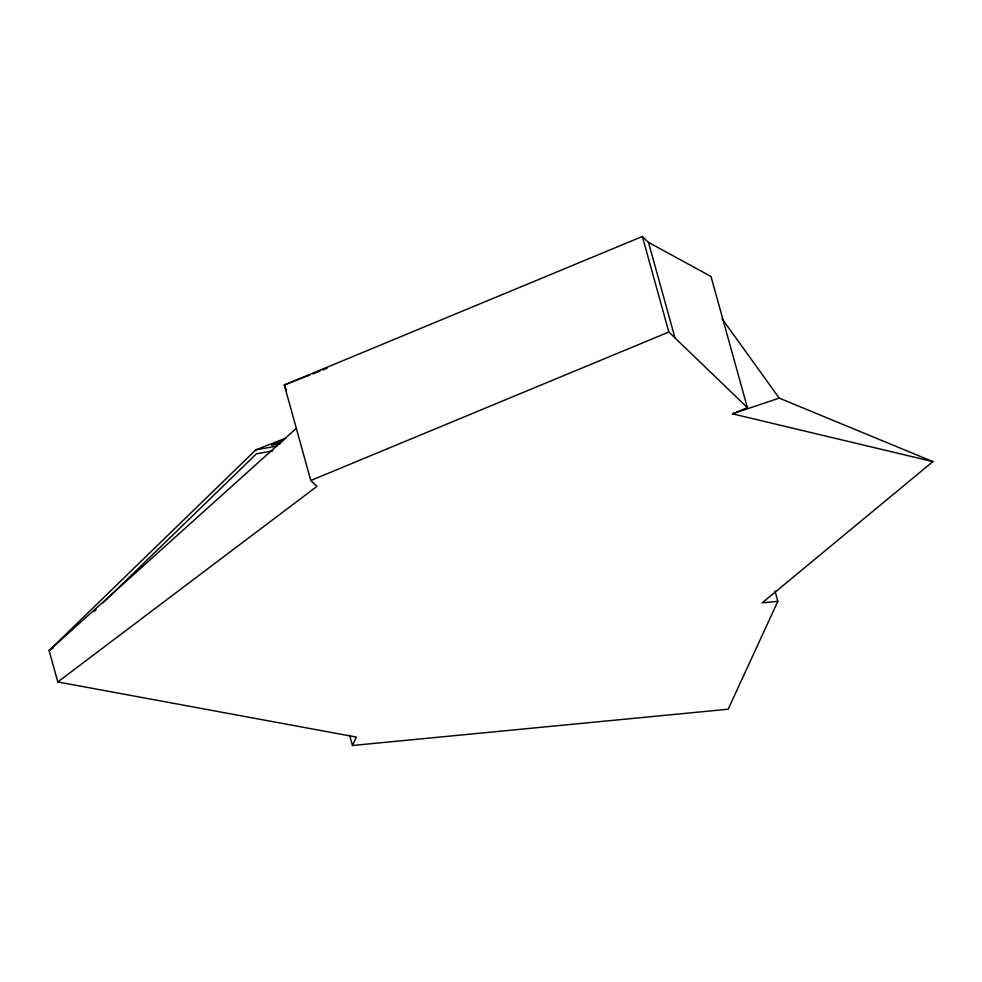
<?xml version="1.0" encoding="UTF-8"?>
<svg xmlns="http://www.w3.org/2000/svg" width="982" height="982" viewBox="0 0 982 982"><rect width="100%" height="100%" fill="white"/><g stroke="black" fill="none" stroke-linecap="round" stroke-linejoin="round"><path stroke-width="1.47" d="M774.982 591.029L777.842 601.34L728.165 709.225L352.464 745.498L349.604 735.211M352.464 745.498L356.343 737.089L57.803 681.95L49.1 650.587L255.86 449.83L285.811 438.119M94.051 611.491L96.248 609.368M102.828 602.973L256.486 453.77L272.947 450.848M296.503 428.164L49.1 650.587L53.028 648.181M721.991 318.647L779.217 398.115L932.9 461.614L762.167 602.862L777.842 601.34M57.803 681.95L316.916 486.397L310.791 480.517L284.289 384.981L642.351 236.502L648.488 242.382L710.993 276.458L747.376 407.64L732.437 413.827L932.9 461.614M310.791 480.517L668.852 332.026L747.376 407.64M309.956 374.964L284.289 384.981L286.449 390.517M312.804 373.847L319.936 371.061M322.783 369.944L327.055 368.275M283.037 440.734L271.621 445.19L280.656 443.594M732.437 413.827L779.217 398.115M255.86 449.83L276.875 446.098M648.488 242.382L674.978 337.918M642.351 236.502L668.852 332.026"/></g></svg>
